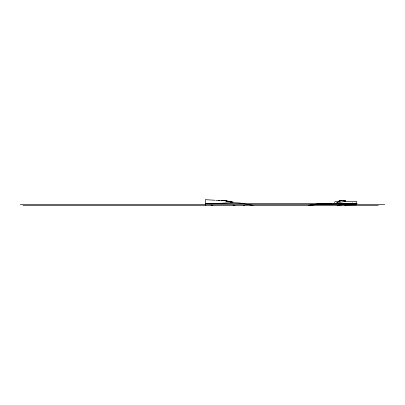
<?xml version="1.0" encoding="UTF-8"?>
<svg xmlns="http://www.w3.org/2000/svg" width="405" height="405" viewBox="0 0 405 405"><rect width="100%" height="100%" fill="white"/><g stroke="black" fill="none" stroke-linecap="round" stroke-linejoin="round"><path stroke-width="0.61" d="M337.152 202.854L338.104 201.842M334.287 202.5L335.239 201.553L338.104 201.553L340.018 200.602L345.748 200.976M339.061 201.179L340.018 200.602L339.061 201.295L340.018 200.602L341.926 200.622M339.061 201.498L340.018 201.174L339.061 201.493L340.018 200.784M339.061 201.285L340.018 200.632M336.196 203.249L337.152 202.5M340.018 200.855L340.969 200.602M356.253 203.285L337.152 205.345M309.455 205.345L313.278 204.388L331.422 203.447M311.364 204.94L308.499 205.345M313.278 204.606L314.229 204.439M344.792 205.345L346.7 205.006L356.253 204.834L356.253 201.447M315.186 204.302L321.869 203.447M317.095 204.398L310.412 205.345M356.253 201.467C349.966 202.373 342.893 200.369 337.152 203.447L337.152 203.143M318.052 204.398L356.253 203.467M215.855 200.353L225.408 200.602L232.09 201.958L231.139 201.751M205.35 203.447L357.205 203.447M20.25 204.398L384.75 204.398M23.024 205.345L378.265 205.345M218.72 200.586L219.677 200.602L218.72 200.561M222.542 200.602L223.499 200.622M205.35 203.594C217.794 204.479 230.197 201.432 242.595 203.406M253.105 205.345L249.283 204.803M221.586 200.602L222.542 200.647M234.956 205.345L233.047 205.138M233.047 202.08L228.273 201.518L224.451 200.602L225.408 200.688M212.989 205.345L211.081 205.107M343.835 200.698L342.883 200.602L345.748 201.118L344.792 200.9M356.253 203.74L354.34 203.543M229.225 201.604L228.273 201.508L231.139 201.862L228.273 201.376M214.903 200.257L205.35 199.655L205.35 205.345M243.552 205.229L244.509 205.345M247.374 204.454L248.326 204.631M232.09 202.06L230.182 201.715L231.139 201.938M224.451 200.602L227.316 201.275M243.552 203.563L244.509 203.781M245.46 204.014L246.417 204.242M225.408 200.602L226.36 200.85M352.431 202.88L352.431 203.406M340.018 201.088L339.061 201.523L340.018 201.088"/></g></svg>
